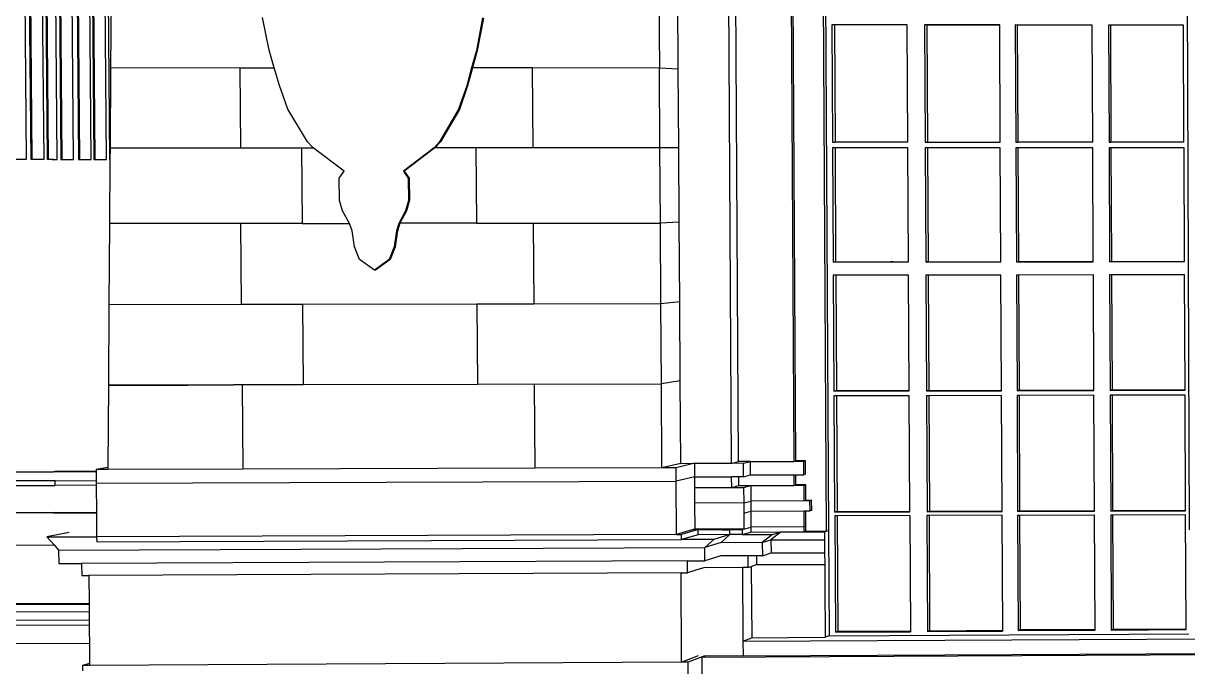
# Model space of a CAD drawing. Extents: x -106 to 80, y -44 to 65.
# Drawn here: x -65.61 to -32.37, y -7.51 to 10.86 of the extents above; entities that cross this region are included whole.
import ezdxf

# ---------------------------------------------------------------- set-up
doc = ezdxf.new("R2010")
doc.units = 0
doc.layers.get('0').update_dxf_attribs({"linetype": 'CONTINUOUS'})

msp = doc.modelspace()

# ---------------------------------------------------------------- linework, layer by layer
for p, q in [((-65.699, 25.863), (-65.534, 6.97)), ((-65.394, 6.97), (-65.559, 25.872)), ((-65.362, 6.97), (-65.527, 25.862)), ((-65.195, 25.859), (-65.031, 6.97)), ((-64.926, 6.97), (-65.09, 25.869)), ((-64.895, 6.97), (-65.059, 25.858)), ((-64.648, 6.97), (-64.811, 25.857)), ((-64.705, 25.866), (-64.543, 6.97)), ((-64.674, 25.856), (-64.511, 6.97)), ((-64.18, 6.97), (-64.342, 25.854)), ((-64.202, 25.863), (-64.04, 6.97)), ((-64.171, 25.853), (-64.009, 6.97)), ((-63.678, 6.97), (-63.838, 25.85)), ((-63.763, 25.86), (-63.603, 6.97)), ((-63.732, 25.85), (-63.572, 6.97)), ((-63.241, 6.97), (-63.4, 25.848)), ((-63.25, 18.179), (-63.156, 6.97)), ((-42.799, 14.453), (-42.695, -3.642)), ((-42.728, 14.438), (-42.625, -3.619)), ((-32.316, -3.601), (-32.394, 14.412)), ((-63.107, 11.967), (-63.123, 9.595)), ((-47.469, 11.941), (-47.454, 9.583)), ((-46.916, 9.553), (-46.93, 11.874)), ((-45.396, -1.704), (-45.478, 11.872)), ((-45.193, -1.655), (-45.275, 11.848)), ((-43.608, -1.65), (-43.687, 11.845)), ((-43.56, -1.637), (-43.638, 11.839)), ((-58.594, 10.089), (-58.784, 11.022)), ((-52.505, 11.014), (-52.68, 10.083)), ((-52.48, 11.012), (-52.655, 10.082)), ((-42.53, 10.82), (-42.511, 7.47)), ((-40.38, 10.817), (-42.53, 10.82)), ((-42.46, 10.813), (-42.53, 10.82)), ((-42.46, 10.813), (-42.441, 7.47)), ((-40.38, 10.81), (-42.46, 10.813)), ((-40.38, 10.81), (-40.38, 10.817)), ((-40.362, 7.47), (-40.38, 10.81)), ((-39.885, 10.817), (-39.868, 7.47)), ((-37.739, 10.814), (-39.885, 10.817)), ((-39.821, 10.81), (-39.885, 10.817)), ((-39.821, 10.81), (-39.803, 7.47)), ((-37.739, 10.807), (-39.821, 10.81)), ((-37.739, 10.807), (-37.739, 10.814)), ((-37.722, 7.47), (-37.739, 10.807)), ((-37.297, 10.813), (-37.281, 7.47)), ((-35.097, 10.811), (-37.297, 10.813)), ((-37.238, 10.807), (-37.297, 10.813)), ((-37.238, 10.807), (-37.222, 7.47)), ((-35.097, 10.804), (-37.238, 10.807)), ((-35.097, 10.804), (-35.097, 10.811)), ((-35.082, 7.47), (-35.097, 10.804)), ((-34.633, 10.81), (-34.618, 7.47)), ((-32.492, 10.808), (-34.633, 10.81)), ((-34.58, 10.803), (-34.633, 10.81)), ((-34.58, 10.803), (-34.564, 7.47)), ((-32.492, 10.801), (-34.58, 10.803)), ((-32.492, 10.801), (-32.492, 10.808)), ((-32.478, 7.47), (-32.492, 10.801)), ((-58.453, 9.592), (-58.594, 10.089)), ((-52.68, 10.083), (-52.814, 9.588)), ((-52.655, 10.082), (-52.789, 9.587)), ((-52.655, 10.082), (-52.68, 10.083)), ((-63.123, 9.595), (-63.139, 7.308)), ((-63.123, 9.595), (-59.435, 9.592)), ((-59.435, 9.592), (-59.417, 7.308)), ((-59.435, 9.592), (-58.452, 9.591)), ((-58.452, 9.591), (-58.453, 9.592)), ((-58.302, 9.082), (-58.452, 9.591)), ((-52.814, 9.588), (-52.956, 9.078)), ((-52.789, 9.587), (-52.931, 9.078)), ((-52.789, 9.587), (-52.814, 9.588)), ((-51.086, 9.585), (-52.789, 9.587)), ((-47.454, 9.583), (-51.086, 9.585)), ((-51.086, 9.585), (-51.071, 7.308)), ((-47.439, 7.308), (-47.454, 9.583)), ((-46.916, 9.553), (-47.454, 9.583)), ((-46.902, 7.309), (-46.916, 9.553)), ((-58.058, 8.406), (-58.302, 9.082)), ((-52.956, 9.078), (-53.189, 8.405)), ((-52.931, 9.078), (-53.164, 8.404)), ((-52.931, 9.078), (-52.956, 9.078)), ((-57.501, 7.477), (-58.058, 8.406)), ((-53.189, 8.405), (-53.731, 7.477)), ((-53.164, 8.404), (-53.705, 7.477)), ((-53.164, 8.404), (-53.189, 8.405)), ((-57.343, 7.308), (-57.501, 7.477)), ((-53.731, 7.477), (-53.886, 7.308)), ((-53.705, 7.477), (-53.861, 7.308)), ((-53.705, 7.477), (-53.731, 7.477)), ((-42.511, 7.47), (-42.441, 7.47)), ((-40.362, 7.47), (-42.441, 7.47)), ((-39.868, 7.47), (-39.803, 7.47)), ((-39.803, 7.47), (-37.722, 7.47)), ((-37.281, 7.47), (-37.222, 7.47)), ((-35.082, 7.47), (-37.222, 7.47)), ((-34.618, 7.47), (-34.564, 7.47)), ((-32.478, 7.47), (-34.564, 7.47)), ((-63.139, 7.308), (-63.141, 6.97)), ((-63.139, 7.308), (-59.417, 7.308)), ((-59.417, 7.308), (-57.673, 7.308)), ((-57.673, 7.308), (-57.656, 5.147)), ((-57.673, 7.308), (-57.343, 7.308)), ((-56.453, 6.634), (-57.343, 7.308)), ((-57.343, 7.308), (-57.343, 7.308)), ((-53.886, 7.308), (-54.764, 6.634)), ((-53.861, 7.308), (-54.738, 6.635)), ((-53.861, 7.308), (-53.886, 7.308)), ((-52.695, 7.308), (-53.861, 7.308)), ((-51.071, 7.308), (-52.695, 7.308)), ((-52.695, 7.308), (-52.68, 5.151)), ((-47.439, 7.308), (-51.071, 7.308)), ((-46.902, 7.309), (-47.439, 7.308)), ((-47.426, 5.155), (-47.439, 7.308)), ((-46.888, 5.186), (-46.902, 7.309)), ((-42.51, 7.305), (-42.491, 4.043)), ((-42.44, 7.305), (-42.51, 7.305)), ((-40.362, 7.306), (-42.44, 7.305)), ((-42.44, 7.305), (-42.422, 4.049)), ((-40.344, 4.052), (-40.362, 7.306)), ((-39.867, 7.306), (-39.849, 4.046)), ((-39.802, 7.306), (-39.867, 7.306)), ((-39.802, 7.306), (-39.785, 4.053)), ((-37.722, 7.306), (-39.802, 7.306)), ((-37.705, 4.055), (-37.722, 7.306)), ((-37.28, 7.306), (-37.264, 4.049)), ((-37.221, 7.306), (-37.28, 7.306)), ((-37.221, 7.306), (-37.205, 4.056)), ((-35.081, 7.306), (-37.221, 7.306)), ((-35.066, 4.058), (-35.081, 7.306)), ((-34.617, 7.306), (-34.602, 4.052)), ((-34.564, 7.306), (-34.617, 7.306)), ((-34.564, 7.306), (-34.549, 4.059)), ((-32.477, 7.306), (-34.564, 7.306)), ((-32.463, 4.061), (-32.477, 7.306)), ((-65.534, 6.97), (-65.897, 6.97)), ((-65.534, 6.97), (-65.865, 6.97)), ((-65.534, 6.97), (-65.534, 6.97)), ((-65.031, 6.97), (-65.394, 6.97)), ((-65.362, 6.97), (-65.394, 6.97)), ((-65.031, 6.97), (-65.362, 6.97)), ((-65.031, 6.97), (-65.031, 6.97)), ((-64.787, 6.97), (-64.926, 6.97)), ((-64.895, 6.97), (-64.926, 6.97)), ((-64.756, 6.97), (-64.895, 6.97)), ((-64.756, 6.97), (-64.787, 6.97)), ((-64.787, 6.97), (-64.648, 6.97)), ((-64.756, 6.97), (-64.648, 6.97)), ((-64.732, 6.97), (-64.732, 6.97)), ((-64.648, 6.97), (-64.648, 6.97)), ((-64.543, 6.97), (-64.18, 6.97)), ((-64.511, 6.97), (-64.543, 6.97)), ((-64.511, 6.97), (-64.18, 6.97)), ((-64.18, 6.97), (-64.18, 6.97)), ((-64.04, 6.97), (-63.678, 6.97)), ((-64.009, 6.97), (-64.04, 6.97)), ((-64.009, 6.97), (-63.678, 6.97)), ((-63.678, 6.97), (-63.678, 6.97)), ((-63.603, 6.97), (-63.241, 6.97)), ((-63.572, 6.97), (-63.603, 6.97)), ((-63.572, 6.97), (-63.241, 6.97)), ((-63.241, 6.97), (-63.241, 6.97)), ((-63.141, 6.97), (-63.156, 6.97)), ((-63.141, 6.97), (-63.153, 5.142)), ((-56.592, 6.438), (-56.453, 6.634)), ((-56.587, 5.804), (-56.592, 6.438)), ((-54.738, 6.635), (-54.764, 6.634)), ((-54.764, 6.634), (-54.623, 6.438)), ((-54.738, 6.635), (-54.597, 6.439)), ((-54.597, 6.439), (-54.623, 6.438)), ((-54.623, 6.438), (-54.618, 5.805)), ((-54.597, 6.439), (-54.592, 5.806)), ((-56.499, 5.504), (-56.587, 5.804)), ((-54.618, 5.805), (-54.701, 5.505)), ((-54.592, 5.806), (-54.675, 5.506)), ((-54.592, 5.806), (-54.618, 5.805)), ((-56.303, 5.148), (-56.499, 5.504)), ((-54.701, 5.505), (-54.892, 5.148)), ((-54.675, 5.506), (-54.866, 5.149)), ((-54.675, 5.506), (-54.701, 5.505)), ((-63.153, 5.142), (-63.169, 2.822)), ((-59.4, 5.145), (-63.153, 5.142)), ((-57.656, 5.147), (-59.4, 5.145)), ((-59.381, 2.828), (-59.4, 5.145)), ((-57.656, 5.147), (-56.303, 5.148)), ((-56.303, 5.147), (-56.303, 5.148)), ((-56.229, 4.935), (-56.303, 5.147)), ((-54.892, 5.148), (-54.963, 4.936)), ((-54.866, 5.149), (-54.936, 4.937)), ((-54.866, 5.149), (-54.892, 5.148)), ((-52.68, 5.151), (-54.866, 5.149)), ((-52.68, 5.151), (-51.056, 5.152)), ((-51.056, 5.152), (-47.426, 5.155)), ((-51.056, 5.152), (-51.04, 2.841)), ((-46.888, 5.186), (-47.426, 5.155)), ((-47.411, 2.847), (-47.426, 5.155)), ((-46.874, 2.909), (-46.888, 5.186)), ((-56.157, 4.476), (-56.229, 4.935)), ((-54.963, 4.936), (-55.028, 4.477)), ((-54.936, 4.937), (-55.001, 4.478)), ((-54.936, 4.937), (-54.963, 4.936)), ((-56.012, 4.113), (-56.157, 4.476)), ((-55.028, 4.477), (-55.168, 4.114)), ((-55.001, 4.478), (-55.141, 4.116)), ((-55.001, 4.478), (-55.028, 4.477)), ((-55.587, 3.808), (-56.012, 4.113)), ((-55.168, 4.114), (-55.587, 3.808)), ((-55.141, 4.116), (-55.561, 3.81)), ((-55.141, 4.116), (-55.168, 4.114)), ((-42.422, 4.049), (-42.491, 4.043)), ((-42.491, 4.043), (-40.854, 4.045)), ((-42.422, 4.049), (-40.787, 4.051)), ((-40.787, 4.051), (-40.854, 4.045)), ((-40.854, 4.045), (-40.344, 4.045)), ((-40.787, 4.051), (-40.344, 4.052)), ((-40.344, 4.045), (-40.344, 4.052)), ((-39.785, 4.053), (-39.849, 4.046)), ((-39.849, 4.046), (-37.705, 4.048)), ((-39.785, 4.053), (-37.705, 4.055)), ((-37.705, 4.048), (-37.705, 4.055)), ((-37.205, 4.056), (-37.264, 4.049)), ((-37.264, 4.049), (-35.066, 4.052)), ((-37.205, 4.056), (-35.066, 4.058)), ((-35.066, 4.052), (-35.066, 4.058)), ((-34.549, 4.059), (-34.602, 4.052)), ((-34.602, 4.052), (-32.463, 4.055)), ((-34.549, 4.059), (-32.463, 4.061)), ((-32.463, 4.055), (-32.463, 4.061)), ((-55.561, 3.81), (-55.587, 3.808)), ((-42.489, 3.665), (-42.47, 0.358)), ((-42.419, 3.665), (-42.489, 3.665)), ((-40.342, 3.668), (-42.419, 3.665)), ((-42.419, 3.665), (-42.401, 0.372)), ((-40.324, 0.377), (-40.342, 3.668)), ((-39.847, 3.669), (-39.83, 0.365)), ((-39.783, 3.669), (-39.847, 3.669)), ((-37.703, 3.671), (-39.783, 3.669)), ((-39.783, 3.669), (-39.766, 0.379)), ((-37.687, 0.384), (-37.703, 3.671)), ((-37.262, 3.672), (-37.245, 0.371)), ((-37.203, 3.672), (-37.262, 3.672)), ((-35.064, 3.675), (-37.203, 3.672)), ((-37.203, 3.672), (-37.186, 0.385)), ((-35.049, 0.391), (-35.064, 3.675)), ((-34.6, 3.676), (-34.585, 0.378)), ((-34.547, 3.676), (-34.6, 3.676)), ((-32.461, 3.678), (-34.547, 3.676)), ((-34.547, 3.676), (-34.532, 0.392)), ((-32.447, 0.397), (-32.461, 3.678)), ((-63.169, 2.822), (-63.184, 0.525)), ((-59.381, 2.828), (-63.169, 2.822)), ((-57.639, 2.831), (-59.381, 2.828)), ((-52.664, 2.839), (-57.639, 2.831)), ((-57.639, 2.831), (-57.621, 0.538)), ((-51.04, 2.841), (-52.664, 2.839)), ((-52.664, 2.839), (-52.648, 0.55)), ((-47.411, 2.847), (-51.04, 2.841)), ((-46.874, 2.909), (-47.411, 2.847)), ((-47.396, 0.563), (-47.411, 2.847)), ((-46.86, 0.656), (-46.874, 2.909)), ((-63.184, 0.524), (-63.2, -1.827)), ((-63.18, 0.525), (-63.184, 0.524)), ((-63.184, 0.525), (-63.18, 0.525)), ((-62.905, 0.525), (-63.184, 0.524)), ((-63.18, 0.525), (-62.905, 0.525)), ((-62.905, 0.525), (-62.905, 0.525)), ((-62.905, 0.525), (-62.852, 0.525)), ((-62.852, 0.525), (-62.905, 0.525)), ((-62.068, 0.527), (-62.852, 0.525)), ((-62.852, 0.525), (-62.068, 0.527)), ((-62.852, 0.525), (-62.852, 0.525)), ((-62.068, 0.527), (-62.068, 0.527)), ((-62.026, 0.527), (-62.068, 0.527)), ((-62.068, 0.527), (-62.026, 0.527)), ((-62.04, 0.527), (-62.04, 0.527)), ((-60.914, 0.53), (-62.026, 0.527)), ((-62.026, 0.527), (-60.914, 0.53)), ((-62.026, 0.527), (-62.026, 0.527)), ((-59.618, 0.533), (-60.914, 0.53)), ((-60.914, 0.53), (-59.618, 0.533)), ((-60.914, 0.53), (-60.914, 0.53)), ((-59.363, 0.534), (-59.618, 0.533)), ((-57.621, 0.538), (-59.363, 0.534)), ((-59.363, 0.534), (-59.344, -1.869)), ((-52.648, 0.55), (-57.621, 0.538)), ((-51.025, 0.554), (-52.648, 0.55)), ((-51.025, 0.554), (-47.396, 0.563)), ((-51.025, 0.554), (-51.008, -1.842)), ((-46.86, 0.656), (-47.396, 0.563)), ((-47.381, -1.83), (-47.396, 0.563)), ((-46.845, -1.704), (-46.86, 0.656)), ((-42.401, 0.372), (-42.47, 0.358)), ((-42.47, 0.358), (-40.324, 0.363)), ((-42.401, 0.372), (-40.324, 0.377)), ((-40.324, 0.363), (-40.324, 0.377)), ((-39.766, 0.379), (-39.83, 0.365)), ((-39.83, 0.365), (-37.687, 0.37)), ((-39.766, 0.379), (-37.687, 0.384)), ((-37.687, 0.37), (-37.687, 0.384)), ((-37.186, 0.385), (-37.245, 0.371)), ((-37.245, 0.371), (-35.049, 0.377)), ((-37.186, 0.385), (-35.049, 0.391)), ((-35.049, 0.377), (-35.049, 0.391)), ((-34.532, 0.392), (-34.585, 0.378)), ((-34.585, 0.378), (-32.447, 0.383)), ((-34.532, 0.392), (-32.447, 0.397)), ((-32.447, 0.383), (-32.447, 0.397)), ((-42.47, 0.22), (-42.451, -3.1)), ((-42.4, 0.22), (-42.47, 0.22)), ((-40.323, 0.226), (-42.4, 0.22)), ((-42.4, 0.22), (-42.381, -3.079)), ((-40.306, -3.071), (-40.323, 0.226)), ((-39.829, 0.227), (-39.811, -3.09)), ((-39.765, 0.227), (-39.829, 0.227)), ((-37.686, 0.233), (-39.765, 0.227)), ((-39.765, 0.227), (-39.747, -3.069)), ((-37.669, -3.062), (-37.686, 0.233)), ((-37.245, 0.234), (-37.228, -3.081)), ((-37.186, 0.234), (-37.245, 0.234)), ((-35.048, 0.239), (-37.186, 0.234)), ((-37.186, 0.234), (-37.169, -3.06)), ((-35.033, -3.052), (-35.048, 0.239)), ((-34.531, 0.241), (-34.585, 0.24)), ((-34.585, 0.24), (-34.569, -3.071)), ((-32.447, 0.246), (-34.531, 0.241)), ((-34.531, 0.241), (-34.516, -3.05)), ((-32.432, -3.042), (-32.447, 0.246)), ((-45.396, -1.704), (-45.193, -1.655)), ((-44.852, -1.654), (-45.193, -1.655)), ((-45.053, -1.703), (-44.852, -1.654)), ((-44.852, -1.654), (-43.608, -1.65)), ((-44.85, -2.034), (-44.852, -1.654)), ((-43.56, -1.637), (-43.608, -1.65)), ((-43.329, -1.649), (-43.608, -1.65)), ((-43.281, -1.637), (-43.56, -1.637)), ((-43.281, -1.637), (-43.329, -1.649)), ((-43.327, -2.029), (-43.329, -1.649)), ((-43.279, -2.017), (-43.281, -1.637)), ((-66.578, -1.953), (-64.749, -1.947)), ((-66.341, -1.946), (-64.71, -1.941)), ((-64.71, -1.941), (-64.749, -1.947)), ((-63.536, -1.943), (-64.749, -1.947)), ((-63.536, -1.937), (-64.71, -1.941)), ((-63.2, -1.827), (-63.537, -1.883)), ((-63.201, -1.882), (-63.537, -1.883)), ((-63.537, -1.883), (-63.536, -1.937)), ((-63.536, -1.937), (-63.536, -1.943)), ((-63.536, -1.943), (-63.534, -2.197)), ((-63.2, -1.827), (-63.201, -1.882)), ((-59.344, -1.869), (-63.201, -1.882)), ((-51.008, -1.842), (-59.344, -1.869)), ((-47.381, -1.83), (-51.008, -1.842)), ((-46.845, -1.704), (-47.381, -1.83)), ((-46.976, -1.829), (-47.381, -1.83)), ((-46.446, -1.703), (-46.976, -1.829)), ((-46.974, -2.217), (-46.976, -1.829)), ((-46.845, -1.704), (-46.446, -1.703)), ((-46.446, -1.708), (-46.446, -1.703)), ((-45.396, -1.704), (-46.446, -1.708)), ((-46.443, -2.086), (-46.446, -1.708)), ((-45.053, -1.703), (-45.396, -1.704)), ((-45.051, -2.086), (-45.053, -1.703)), ((-64.708, -2.201), (-66.535, -2.207)), ((-64.708, -2.201), (-63.534, -2.197)), ((-64.707, -2.335), (-64.708, -2.201)), ((-63.534, -2.197), (-63.533, -2.274)), ((-63.533, -2.274), (-46.974, -2.217)), ((-63.533, -2.274), (-63.533, -2.331)), ((-46.443, -2.086), (-46.974, -2.217)), ((-46.964, -3.734), (-46.974, -2.217)), ((-46.443, -2.091), (-46.443, -2.086)), ((-46.443, -2.091), (-45.393, -2.087)), ((-46.441, -2.397), (-46.443, -2.091)), ((-45.191, -2.086), (-45.393, -2.087)), ((-45.391, -2.393), (-45.393, -2.087)), ((-45.189, -2.34), (-45.191, -2.086)), ((-45.051, -2.086), (-45.191, -2.086)), ((-45.051, -2.086), (-44.85, -2.034)), ((-44.85, -2.034), (-43.606, -2.03)), ((-43.604, -2.335), (-43.606, -2.03)), ((-43.606, -2.03), (-43.558, -2.03)), ((-43.556, -2.321), (-43.604, -2.335)), ((-43.558, -2.03), (-43.327, -2.029)), ((-43.556, -2.321), (-43.558, -2.03)), ((-43.277, -2.32), (-43.556, -2.321)), ((-43.279, -2.017), (-43.327, -2.029)), ((-43.277, -2.32), (-43.325, -2.334)), ((-43.275, -2.761), (-43.277, -2.32)), ((-66.534, -2.342), (-64.707, -2.335)), ((-63.533, -2.331), (-64.707, -2.335)), ((-63.533, -2.331), (-63.526, -3.104)), ((-46.441, -2.397), (-45.391, -2.393)), ((-46.439, -2.841), (-46.441, -2.397)), ((-45.391, -2.393), (-45.189, -2.34)), ((-45.391, -2.393), (-45.049, -2.392)), ((-45.189, -2.34), (-44.848, -2.339)), ((-45.049, -2.392), (-44.848, -2.339)), ((-45.049, -2.392), (-45.046, -2.836)), ((-44.848, -2.339), (-43.604, -2.335)), ((-44.848, -2.339), (-44.846, -2.78)), ((-43.325, -2.334), (-43.604, -2.335)), ((-43.322, -2.775), (-43.325, -2.334)), ((-45.046, -2.836), (-46.439, -2.841)), ((-46.434, -3.582), (-46.439, -2.841)), ((-45.046, -2.836), (-44.846, -2.78)), ((-45.046, -2.836), (-45.044, -3.127)), ((-43.322, -2.775), (-44.846, -2.78)), ((-44.846, -2.78), (-44.844, -3.069)), ((-43.275, -2.761), (-43.322, -2.775)), ((-43.156, -2.774), (-43.322, -2.775)), ((-43.108, -2.76), (-43.275, -2.761)), ((-43.108, -2.76), (-43.156, -2.774)), ((-43.154, -3.063), (-43.156, -2.774)), ((-43.106, -3.049), (-43.108, -2.76)), ((-64.755, -3.119), (-66.633, -3.126)), ((-64.7, -3.109), (-66.576, -3.116)), ((-64.7, -3.109), (-64.755, -3.119)), ((-64.755, -3.119), (-63.526, -3.114)), ((-64.7, -3.109), (-63.526, -3.104)), ((-63.526, -3.104), (-63.526, -3.114)), ((-63.526, -3.114), (-63.521, -3.676)), ((-45.044, -3.127), (-44.844, -3.069)), ((-45.044, -3.127), (-45.042, -3.582)), ((-44.844, -3.069), (-43.321, -3.064)), ((-44.844, -3.069), (-44.841, -3.522)), ((-43.318, -3.516), (-43.321, -3.064)), ((-43.321, -3.064), (-43.273, -3.064)), ((-43.273, -3.064), (-43.154, -3.063)), ((-43.27, -3.501), (-43.273, -3.064)), ((-43.106, -3.049), (-43.154, -3.063)), ((-42.381, -3.079), (-42.451, -3.1)), ((-42.451, -3.1), (-40.305, -3.092)), ((-42.45, -3.205), (-42.431, -6.523)), ((-42.381, -3.205), (-42.45, -3.205)), ((-42.381, -3.079), (-40.306, -3.071)), ((-40.305, -3.197), (-42.381, -3.205)), ((-42.381, -3.205), (-42.362, -6.495)), ((-40.305, -3.092), (-40.306, -3.071)), ((-40.305, -3.197), (-40.287, -6.484)), ((-39.821, -3.195), (-39.803, -6.51)), ((-39.756, -3.195), (-39.821, -3.195)), ((-39.747, -3.069), (-39.811, -3.09)), ((-39.811, -3.09), (-37.669, -3.082)), ((-37.679, -3.187), (-39.756, -3.195)), ((-39.756, -3.195), (-39.739, -6.482)), ((-39.747, -3.069), (-37.669, -3.062)), ((-37.679, -3.187), (-37.663, -6.471)), ((-37.669, -3.082), (-37.669, -3.062)), ((-37.169, -3.06), (-37.228, -3.081)), ((-37.228, -3.081), (-35.032, -3.073)), ((-37.228, -3.186), (-37.169, -3.185)), ((-37.228, -3.186), (-37.211, -6.477)), ((-37.169, -3.06), (-35.033, -3.052)), ((-37.169, -3.185), (-35.032, -3.177)), ((-37.169, -3.185), (-37.152, -6.449)), ((-35.032, -3.073), (-35.033, -3.052)), ((-35.017, -6.438), (-35.032, -3.177)), ((-34.516, -3.05), (-34.569, -3.071)), ((-34.569, -3.071), (-32.432, -3.063)), ((-34.569, -3.175), (-34.554, -6.463)), ((-34.569, -3.175), (-34.515, -3.175)), ((-34.516, -3.05), (-32.432, -3.042)), ((-34.515, -3.175), (-32.432, -3.167)), ((-34.515, -3.175), (-34.5, -6.435)), ((-32.432, -3.063), (-32.432, -3.042)), ((-32.418, -6.425), (-32.432, -3.167)), ((-46.486, -3.597), (-46.964, -3.734)), ((-46.348, -3.597), (-46.825, -3.734)), ((-46.486, -3.597), (-46.451, -3.587)), ((-46.348, -3.597), (-46.486, -3.597)), ((-46.451, -3.587), (-46.434, -3.582)), ((-45.611, -3.584), (-46.451, -3.587)), ((-46.434, -3.582), (-45.611, -3.584)), ((-46.348, -3.741), (-46.348, -3.597)), ((-46.348, -3.597), (-45.663, -3.599)), ((-45.663, -3.599), (-45.611, -3.584)), ((-45.663, -3.599), (-45.439, -3.598)), ((-45.042, -3.582), (-45.611, -3.584)), ((-45.439, -3.598), (-45.092, -3.597)), ((-45.439, -3.737), (-45.439, -3.598)), ((-45.042, -3.582), (-45.092, -3.597)), ((-45.092, -3.597), (-45.091, -3.74)), ((-45.042, -3.582), (-44.841, -3.522)), ((-43.318, -3.516), (-44.841, -3.522)), ((-44.841, -3.522), (-44.84, -3.665)), ((-43.27, -3.501), (-43.318, -3.516)), ((-43.317, -3.659), (-43.318, -3.516)), ((-43.27, -3.644), (-43.317, -3.659)), ((-43.317, -3.659), (-42.742, -3.657)), ((-43.27, -3.644), (-43.27, -3.501)), ((-43.27, -3.644), (-42.695, -3.642)), ((-42.695, -3.642), (-42.742, -3.657)), ((-42.742, -3.657), (-42.725, -6.672)), ((-42.695, -3.642), (-42.625, -3.619)), ((-42.625, -3.619), (-42.608, -6.625)), ((-64.301, -3.679), (-64.94, -3.805)), ((-64.94, -3.805), (-63.52, -3.8)), ((-64.94, -3.805), (-64.738, -4.035)), ((-63.521, -3.676), (-63.52, -3.8)), ((-46.964, -3.734), (-63.52, -3.8)), ((-63.52, -3.8), (-63.519, -3.946)), ((-63.519, -3.946), (-46.824, -3.879)), ((-46.964, -3.734), (-46.825, -3.734)), ((-46.824, -3.879), (-46.825, -3.734)), ((-46.348, -3.741), (-46.824, -3.879)), ((-45.903, -3.876), (-46.824, -3.879)), ((-45.439, -3.737), (-46.348, -3.741)), ((-46.155, -4.11), (-45.903, -3.876)), ((-45.687, -3.968), (-46.155, -4.11)), ((-45.439, -3.737), (-45.903, -3.876)), ((-45.439, -3.737), (-45.687, -3.968)), ((-44.517, -3.968), (-45.687, -3.973)), ((-45.091, -3.74), (-45.439, -3.737)), ((-45.091, -3.74), (-44.84, -3.665)), ((-45.091, -3.74), (-44.224, -3.737)), ((-44.84, -3.665), (-43.98, -3.661)), ((-44.224, -3.737), (-44.517, -3.968)), ((-44.517, -3.968), (-44.27, -3.891)), ((-44.517, -3.968), (-44.515, -4.342)), ((-43.98, -3.661), (-44.27, -3.891)), ((-44.27, -3.891), (-42.741, -3.885)), ((-44.27, -3.891), (-44.268, -4.262)), ((-44.224, -3.737), (-43.98, -3.661)), ((-43.98, -3.661), (-43.317, -3.659)), ((-66.617, -4.041), (-64.738, -4.035)), ((-64.738, -4.035), (-64.605, -4.185)), ((-64.605, -4.185), (-46.155, -4.11)), ((-64.605, -4.185), (-64.602, -4.566)), ((-46.153, -4.488), (-46.155, -4.11)), ((-44.515, -4.342), (-44.268, -4.262)), ((-44.268, -4.262), (-42.739, -4.256)), ((-64.602, -4.566), (-63.95, -4.563)), ((-46.651, -4.49), (-63.95, -4.563)), ((-63.95, -4.563), (-63.948, -4.905)), ((-46.651, -4.49), (-46.176, -4.488)), ((-46.649, -4.83), (-46.651, -4.49)), ((-46.176, -4.488), (-46.153, -4.488)), ((-45.7, -4.347), (-46.153, -4.488)), ((-45.685, -4.342), (-45.7, -4.347)), ((-44.931, -4.343), (-45.7, -4.347)), ((-44.681, -4.342), (-44.931, -4.343)), ((-44.931, -4.343), (-44.929, -4.679)), ((-44.929, -4.679), (-44.83, -4.646)), ((-44.83, -4.646), (-44.679, -4.597)), ((-44.83, -4.646), (-44.818, -6.683)), ((-44.681, -4.342), (-44.679, -4.597)), ((-44.515, -4.342), (-44.681, -4.342)), ((-44.679, -4.597), (-42.737, -4.589)), ((-63.948, -4.905), (-63.745, -4.904)), ((-46.837, -4.831), (-63.745, -4.904)), ((-63.745, -4.904), (-63.738, -5.696)), ((-46.837, -4.831), (-46.649, -4.83)), ((-46.821, -7.386), (-46.837, -4.831)), ((-46.361, -4.738), (-46.649, -4.83)), ((-46.19, -4.684), (-46.361, -4.738)), ((-45.081, -4.679), (-46.19, -4.684)), ((-46.175, -4.679), (-46.19, -4.684)), ((-45.081, -4.679), (-45.069, -6.779)), ((-44.929, -4.679), (-45.081, -4.679)), ((-66.812, -5.741), (-63.738, -5.729)), ((-66.81, -5.949), (-63.736, -5.937)), ((-66.602, -5.707), (-63.738, -5.696)), ((-63.738, -5.696), (-63.738, -5.729)), ((-63.738, -5.729), (-63.736, -5.937)), ((-63.736, -5.937), (-63.734, -6.172)), ((-66.506, -6.183), (-63.734, -6.172)), ((-66.505, -6.326), (-63.733, -6.315)), ((-63.734, -6.172), (-63.733, -6.315)), ((-63.733, -6.315), (-63.732, -6.463)), ((-63.732, -6.463), (-63.728, -6.849)), ((-42.608, -6.625), (-42.725, -6.672)), ((-42.608, -6.625), (-32.336, -6.574)), ((-42.362, -6.495), (-42.431, -6.523)), ((-42.431, -6.523), (-40.287, -6.512)), ((-42.362, -6.495), (-40.287, -6.484)), ((-40.287, -6.484), (-40.287, -6.512)), ((-39.739, -6.482), (-39.803, -6.51)), ((-39.803, -6.51), (-37.663, -6.499)), ((-39.739, -6.482), (-37.663, -6.471)), ((-37.663, -6.471), (-37.663, -6.499)), ((-37.152, -6.449), (-37.211, -6.477)), ((-37.211, -6.477), (-35.017, -6.466)), ((-37.152, -6.449), (-35.017, -6.438)), ((-35.017, -6.466), (-35.017, -6.438)), ((-34.5, -6.435), (-34.554, -6.463)), ((-34.554, -6.463), (-32.417, -6.453)), ((-34.5, -6.435), (-32.418, -6.425)), ((-32.417, -6.453), (-32.418, -6.425)), ((-63.728, -6.849), (-66.241, -6.86)), ((-63.728, -6.849), (-63.724, -7.422)), ((-45.069, -6.779), (-44.818, -6.683)), ((-45.069, -6.779), (-30.526, -6.706)), ((-45.069, -6.779), (-45.066, -7.202)), ((-45.066, -7.202), (2.97, -6.953)), ((-44.818, -6.683), (-42.725, -6.672)), ((-46.345, -7.204), (-46.687, -7.335)), ((-46.159, -7.203), (-46.633, -7.385)), ((-46.247, -7.242), (2.996, -6.986)), ((-46.158, -7.208), (-46.247, -7.242)), ((-46.247, -7.242), (-46.241, -8.228)), ((-46.158, -7.208), (-46.159, -7.208)), ((-45.066, -7.202), (-46.158, -7.208)), ((-63.724, -7.422), (-63.926, -7.476)), ((-63.723, -7.475), (-63.926, -7.476)), ((-63.926, -7.476), (-63.924, -7.631)), ((-63.724, -7.422), (-63.723, -7.475)), ((-46.821, -7.386), (-63.723, -7.475)), ((-46.687, -7.335), (-46.821, -7.386)), ((-46.633, -7.385), (-46.821, -7.386)), ((-46.626, -8.386), (-46.633, -7.385))]:
    msp.add_line(p, q)

doc.saveas('drawing.dxf')
